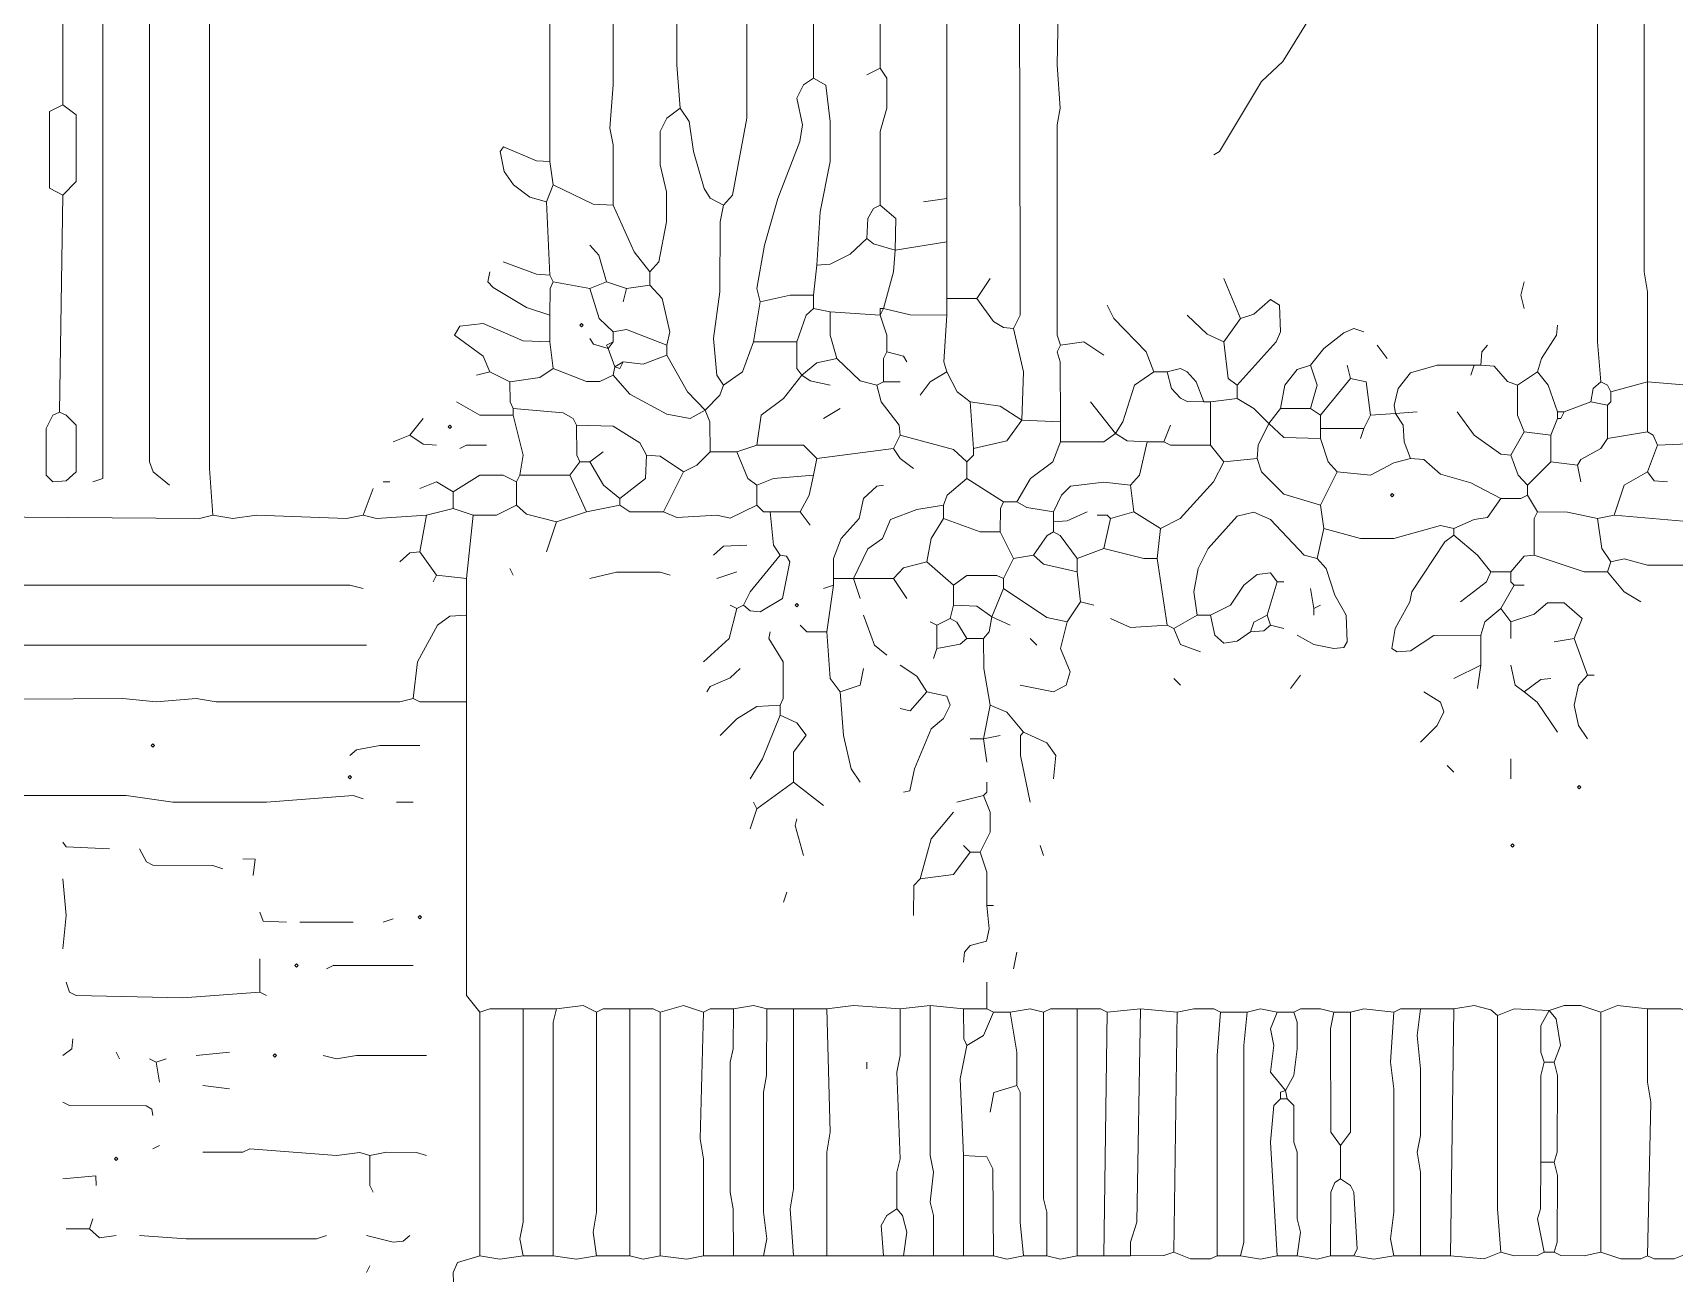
# Model space of a CAD drawing. Header units: millimetres. Extents: x 11 to 20000, y -4 to 8232.
# Drawn here: x 12745 to 14600, y 2940 to 4342 of the extents above; entities that cross this region are included whole.
import ezdxf

# ---------------------------------------------------------------- set-up
doc = ezdxf.new("R2010")
doc.units = ezdxf.units.MM
for name, color, linetype, lineweight, true_color in [('ARCHITECTURE', 7, 'Continuous', 13, 0x000000), ('MASONRY_AND_ARCH', 7, 'Continuous', 13, 0x000000), ('PLANTING', 7, 'Continuous', 13, 0x000000)]:
    doc.layers.add(name, color=color, linetype=linetype, lineweight=lineweight, true_color=true_color)

msp = doc.modelspace()

# ---------------------------------------------------------------- linework, layer by layer
at = {"layer": 'ARCHITECTURE', "color": 7, "lineweight": 13, "true_color": 0x000000}
for points in [[(12824.28314, 5705.12828), (12824.2836, 3849.925), (12824.2836, 3838.76674), (12812.97093, 3834.84163)], [(12948.71753, 3797.13382), (12944.95452, 3849.925), (12944.94072, 4430.61799), (12937.40577, 4449.47251), (12944.94072, 4498.49129), (12944.94072, 5690.04525), (12941.02183, 5701.3509), (12929.86425, 5708.74412), (12899.69876, 5707.84242), (12877.07432, 5693.81606)], [(12899.69876, 3831.07048), (12880.99887, 3846.15385), (12877.08122, 3857.46606), (12877.07432, 5693.81606)], [(13329.56301, 5531.67421), (13329.56301, 4196.83258)], [(13627.45057, 5531.67421), (13627.45057, 4291.10147)], [(13706.63609, 5531.67421), (13702.86618, 4302.41369)], [(13401.20622, 4147.81256), (13401.05837, 4215.68586), (13397.43631, 4234.54038), (13401.19932, 4283.55916), (13401.20622, 5527.90305)], [(13476.62183, 5527.90305), (13476.61493, 4570.13575), (13472.85068, 4547.51131), (13476.62183, 4483.40916), (13472.85758, 4453.24242), (13472.85758, 4306.1836), (13476.62183, 4257.16482)], [(13525.64061, 4147.81256), (13535.75554, 4159.12545), (13552.0293, 4245.8526), (13552.0362, 5527.90305)], [(13853.69491, 4008.29604), (13861.23676, 4023.37817), (13861.23676, 4068.62704), (13858.67025, 5007.53484), (13865.01403, 5013.87862), (14038.46154, 5078.13575), (14200.60373, 5120.51538), (14362.74468, 5146.91075), (14445.70136, 5154.45204), (14570.13575, 5158.37104)], [(14570.13575, 3947.9638), (14570.12885, 4049.77376), (14566.36459, 4072.39819), (14566.37149, 4981.14672), (14570.13575, 5003.77115), (14570.12885, 5113.12217), (14566.37149, 5135.74661), (14570.13575, 5158.37104)], [(13778.28054, 4155.35486), (13778.27364, 4400.45249), (13770.73903, 4419.30577), (13778.13281, 4438.16029), (13778.27364, 4517.34581), (13770.73903, 4539.97025), (13770.73903, 4766.21459), (13778.28054, 4788.83903), (13770.73903, 4996.22885), (13778.13281, 5011.31222), (13778.28054, 5064.10215)], [(13906.48609, 3989.44152), (13902.72183, 4000.75441), (13902.72183, 4238.31029), (13906.47919, 4257.16482), (13902.71493, 4306.1836), (13906.47919, 4479.63801), (13902.71493, 4517.34581), (13906.47919, 4539.97025), (13906.48609, 4898.19005), (13902.71493, 4943.43891)], [(12779.03428, 4260.93473), (12779.02738, 4468.32579), (12775.26437, 4490.95023), (12775.27127, 4607.84355), (12779.02183, 4626.69683), (12775.41222, 4641.7802), (12775.26437, 4683.25792)], [(12779.03428, 4260.93473), (12763.9517, 4253.38744), (12763.9517, 4234.54038), (12763.9517, 4174.20814), (12763.9517, 4166.6733), (12779.03428, 4159.12477)], [(12779.03428, 4260.93473), (12794.11765, 4249.62251), (12794.11765, 4174.20814), (12779.03428, 4159.12477)], [(12779.03428, 4159.12477), (12775.26437, 3914.02715)], [(12948.71753, 3797.13382), (12933.63541, 3793.36391), (12439.66776, 3797.13428), (12428.35554, 3797.13428)], [(12948.71753, 3797.13382), (12971.34197, 3793.36391), (12997.73756, 3797.13382), (13099.54751, 3793.37014), (13118.40079, 3797.13382)], [(12055.05238, 3721.71946), (12066.36459, 3717.9552), (13103.31867, 3717.94208), (13118.40079, 3714.17839)], [(13122.17195, 3650.075), (12081.44796, 3650.075)], [(13174.96188, 3589.74333), (13159.87975, 3585.97285), (12952.48869, 3585.97907), (12929.86425, 3589.74333), (12884.61538, 3585.97907), (12846.90758, 3589.74333), (12285.06787, 3585.97285), (12266.21459, 3585.97285), (12171.9457, 3585.97285), (12153.09242, 3585.97285), (12141.7802, 3585.97285), (12062.59468, 3585.82511), (12051.28247, 3582.20238)]]:
    msp.add_lwpolyline(points, dxfattribs=at)
msp.add_lwpolyline([(12775.26437, 3913.71753), (12767.87115, 3910.10204), (12760.32873, 3895.17387), (12760.33563, 3842.38959), (12767.72896, 3834.99627), (12782.79853, 3836.04615), (12794.11765, 3846.15385), (12794.11765, 3898.94378), (12782.79853, 3910.10204)], close=True, dxfattribs=at)
at = {"layer": 'MASONRY_AND_ARCH', "color": 7, "lineweight": 13, "true_color": 0x000000}
for points in [[(12878.95928, 3536.95328), (12880.84468, 3538.83857), (12882.72998, 3536.95328), (12880.84468, 3535.06787)], [(13041.10102, 3288.0845), (13042.98643, 3289.9698), (13044.87183, 3288.0845), (13042.98643, 3286.1991)], [(13016.59129, 3186.27455), (13018.47658, 3188.15984), (13020.36199, 3186.27455), (13018.47658, 3184.38914)], [(12837.48111, 3069.38156), (12839.36652, 3071.26697), (12841.25192, 3069.38156), (12839.36652, 3067.49627)]]:
    msp.add_lwpolyline(points, close=True, dxfattribs=at)
for points in [[(12104.0724, 3469.0802), (12122.92568, 3472.84446), (12190.79898, 3469.22794), (12202.1112, 3472.70294), (12326.54559, 3476.76889), (12341.62896, 3480.3862), (12375.56561, 3476.62115), (12450.97998, 3476.76889), (12466.06335, 3480.3862), (12518.85328, 3480.24468), (12537.70781, 3476.62115), (12609.35102, 3476.76889), (12624.43439, 3480.3862), (12688.53654, 3476.62805), (12711.16097, 3480.3862), (12850.67873, 3480.38552), (12903.46867, 3472.8569), (13009.04977, 3472.8569), (13107.08857, 3480.09615), (13118.40079, 3476.62115)], [(12779.03428, 3427.60181), (12782.96007, 3422.30747), (12831.82545, 3420.06007)], [(12960.02975, 3397.43563), (12948.71753, 3401.05916), (12880.84423, 3401.36154), (12873.45781, 3405.13201), (12865.7621, 3420.06007)], [(12982.65419, 3408.74785), (12996.53337, 3408.44548), (12993.9664, 3389.89468)], [(12779.03428, 3386.12342), (12782.80543, 3344.64581), (12779.03428, 3306.9379)], [(13031.67421, 3337.10407), (13005.43326, 3338.30826), (13001.50871, 3348.41629)], [(13001.50871, 3257.91855), (13001.50871, 3295.62568)], [(12782.80543, 3269.23077), (12786.73133, 3258.07319), (12794.11765, 3254.30271), (12914.78088, 3251.57477), (13001.50871, 3257.91855)], [(13001.50871, 3257.91855), (13009.04977, 3254.14808)], [(13250.37749, 2960.03043), (13250.37749, 3235.29412)], [(13299.39627, 3239.06459), (13299.38937, 2997.73756), (13295.63326, 2978.8836), (13299.39627, 2960.03043)], [(13337.10407, 3239.06459), (13333.33982, 3223.9819), (13333.33292, 2960.03043)], [(13382.35294, 3235.29412), (13382.34604, 3009.04977), (13378.58179, 2986.42534), (13382.35294, 2960.03043)], [(13420.06075, 3239.06459), (13420.06075, 2960.03043)], [(13453.9974, 3235.29412), (13453.9974, 2960.03043)], [(13503.01618, 2960.03043), (13503.00928, 3069.38133), (13499.24627, 3092.00577), (13503.01618, 3235.29412)], [(13536.95283, 2960.03043), (13536.80498, 3012.82025), (13533.18292, 3031.67421), (13533.18982, 3178.73303), (13536.80498, 3193.81572), (13536.95283, 3239.06459)], [(13574.66063, 3239.06459), (13574.5129, 3163.65034), (13570.88948, 3144.79638), (13570.89638, 3009.04977), (13574.65373, 2978.8836), (13570.88948, 2960.03043)], [(13604.82613, 3239.06459), (13604.81923, 3035.44468), (13601.05622, 3012.82025), (13604.82613, 2960.03043)], [(13642.53394, 2960.03043), (13642.54084, 3076.92308), (13646.30509, 3099.54751), (13642.53394, 3239.06459)], [(13725.49061, 3239.06459), (13725.34287, 3186.27477), (13721.71946, 3167.42081), (13725.48371, 3069.38133), (13721.86719, 3054.29864), (13721.71946, 3012.82025)], [(13759.42726, 3242.83586), (13759.43416, 3073.1526), (13763.18473, 3054.29864), (13759.43416, 3020.36199), (13763.04932, 3005.2793), (13763.19717, 2960.03043)], [(13857.46606, 3152.33812), (13857.31833, 3190.04525), (13849.925, 3235.29412)], [(13887.63156, 3235.29412), (13887.63846, 3024.13247), (13891.25498, 3009.04977), (13891.40271, 2960.03043)], [(13925.33937, 3239.06459), (13925.33937, 2960.03043)], [(13955.50486, 2960.03043), (13959.27602, 3235.29412)], [(13985.67161, 2960.03043), (13985.81946, 2975.11312), (13993.06493, 2997.73756), (13996.98382, 3239.06459)], [(14038.46154, 3235.29412), (14034.69038, 2963.8009)], [(14087.48156, 3235.29412), (14083.71731, 3186.27477), (14083.71041, 2960.03043)], [(14117.64706, 3235.29412), (14113.88281, 3197.58699), (14113.869, 2975.11312), (14110.106, 2960.03043)], [(14161.01097, 3146.68201), (14144.1974, 3167.42081), (14147.80011, 3197.58699), (14144.1974, 3216.44016), (14151.58371, 3235.29412)], [(14161.01097, 3146.68201), (14170.28224, 3163.65034), (14174.06041, 3193.81572), (14174.06041, 3223.9819), (14170.43699, 3235.29412)], [(14223.22817, 3084.46482), (14212.0707, 3099.54751), (14211.92285, 3216.44016), (14215.68586, 3235.29412)], [(14223.22817, 3084.46482), (14234.38575, 3099.54751), (14234.54038, 3235.29412)], [(14283.55916, 2960.03043), (14279.78925, 2978.8836), (14283.55226, 3009.04977), (14283.55226, 3148.56686), (14279.78925, 3178.73303), (14283.55916, 3235.29412)], [(14313.7259, 3239.06459), (14309.95475, 3208.89921), (14313.719, 3171.19129), (14313.57817, 3095.77704), (14309.95475, 3076.92308), (14313.719, 3054.29864), (14313.7259, 2960.03043)], [(14347.66256, 2960.03043), (14351.43247, 3239.06459)], [(14400.45249, 3231.52364), (14400.45939, 3012.82025), (14404.22364, 2963.8009)], [(14517.34581, 2963.8009), (14517.34581, 3235.29412)], [(14570.13575, 3239.06459), (14570.14265, 3156.1086), (14573.9069, 3133.48416), (14570.13575, 2960.03043)], [(12779.03428, 3186.27477), (12789.14231, 3193.96425), (12790.34649, 3205.12794)], [(13800.90498, 3197.58699), (13793.37081, 3159.87907), (13797.13382, 3073.1526)], [(12839.36652, 3190.04525), (12843.13767, 3182.50351)], [(12884.61538, 3178.73303), (12877.07432, 3182.50351)], [(12884.61538, 3178.73303), (12895.9276, 3182.50351)], [(12884.61538, 3178.73303), (12888.38654, 3156.1086)], [(12929.86425, 3186.27477), (12967.57206, 3190.04525)], [(13190.04525, 3186.27477), (13110.85973, 3186.26855), (13088.23529, 3182.50351), (13073.15192, 3186.27477)], [(13687.78281, 3171.19129), (13687.78281, 3178.73303)], [(14449.47251, 3065.61086), (14449.47941, 3163.65034), (14453.24242, 3178.73303)], [(14464.55464, 3178.73303), (14453.24242, 3178.73303)], [(14464.55464, 3178.73303), (14468.32579, 3163.65034), (14468.17805, 3076.92308), (14464.55464, 3065.61086)], [(12967.57206, 3148.56686), (12937.40532, 3152.33812)], [(13857.46606, 3152.33812), (13831.22511, 3144.64174), (13827.30057, 3122.17195)], [(13857.46606, 3152.33812), (13861.08948, 3144.78948), (13861.24966, 2997.73756), (13865.00713, 2960.03043)], [(14155.35486, 3137.25464), (14147.96719, 3129.70679), (14144.04955, 3088.23529), (14151.58371, 2960.03043)], [(14161.01097, 3146.68201), (14155.35486, 3144.79638), (14155.35486, 3137.25464)], [(14155.35486, 3137.25464), (14162.89593, 3137.25464)], [(14161.01097, 3146.68201), (14162.89593, 3137.25464)], [(14174.20814, 2960.03043), (14177.9724, 2986.42534), (14174.35588, 3001.50803), (14174.06041, 3076.92308), (14170.58473, 3088.23529), (14170.28224, 3129.70679), (14162.89593, 3137.25464)], [(12880.84423, 3118.40147), (12879.64005, 3125.79468), (12873.29627, 3129.55905), (12786.58348, 3129.86143), (12779.03428, 3133.48416)], [(12888.38654, 3084.46482), (12880.84423, 3080.69355)], [(13125.9431, 3073.1526), (13114.63088, 3076.62692), (13088.23529, 3073.15882), (12990.19649, 3080.69355), (12982.65419, 3076.92308), (12937.40532, 3076.92308)], [(14223.22817, 3084.46482), (14223.22817, 3046.7569)], [(13125.9431, 3073.1526), (13144.79638, 3076.92308), (13178.73303, 3076.77534), (13190.04525, 3073.1526)], [(13129.71301, 3031.67421), (13126.09095, 3039.22217), (13125.9431, 3073.1526)], [(13831.07048, 2960.03043), (13830.02093, 3058.06912), (13823.37477, 3071.94842), (13797.13382, 3073.1526)], [(13797.13382, 2960.03043), (13797.13382, 3073.1526)], [(14449.47251, 3065.61086), (14449.32477, 3012.82025), (14445.99683, 3001.50803), (14453.24242, 2963.8009)], [(14464.55464, 3065.61086), (14449.47251, 3065.61086)], [(14464.55464, 3065.61086), (14468.32579, 3050.52817), (14468.17805, 2975.11312), (14464.55464, 2963.8009)], [(12816.74208, 3039.21595), (12816.37342, 3050.15939), (12779.03428, 3046.7569)], [(14211.91595, 2960.03043), (14212.0638, 3031.67421), (14216.73529, 3042.83179), (14223.22817, 3046.7569)], [(14223.22817, 3046.7569), (14234.38575, 3039.20905), (14238.15554, 3031.67421), (14241.93371, 2967.57828), (14238.31029, 2960.03043)], [(13721.71946, 3012.82025), (13710.55498, 3005.2724), (13703.92262, 2993.96708), (13706.63609, 2960.03043)], [(13721.71946, 3012.82025), (13728.06324, 3005.2724), (13732.88394, 2986.42534), (13729.26052, 2960.03043)], [(12809.20102, 2990.19581), (12782.80543, 2990.19581)], [(12812.97093, 3001.50803), (12809.20102, 2990.19581)], [(12839.36652, 2982.65486), (12820.51324, 2980.09468), (12809.20102, 2990.19581)], [(12865.7621, 2982.65486), (12918.55204, 2978.8836), (13065.61086, 2978.88982), (13076.92308, 2982.65486)], [(13122.17195, 2982.65486), (13152.33744, 2975.11312), (13163.64276, 2976.31109), (13171.19197, 2982.65486)], [(13250.37749, 2960.03043), (13225.03824, 2952.33405), (13220.35848, 2941.17647), (13221.26018, 2907.23982)], [(13250.37749, 2960.03043), (13273.00192, 2956.25916), (13299.39627, 2960.03043)], [(13299.39627, 2960.03043), (13333.33292, 2960.03043)], [(13382.35294, 2960.03043), (13359.72851, 2956.25916), (13333.33292, 2960.03043)], [(13382.35294, 2960.03043), (13420.06075, 2960.03043)], [(13420.06075, 2960.03043), (13435.14287, 2956.25916), (13453.9974, 2960.03043)], [(13503.01618, 2960.03043), (13484.1629, 2956.25916), (13453.9974, 2960.03043)], [(13503.01618, 2960.03043), (13536.95283, 2960.03043)], [(13536.95283, 2960.03043), (13570.88948, 2960.03043)], [(13570.88948, 2960.03043), (13604.82613, 2960.03043)], [(13642.53394, 2960.03043), (13604.82613, 2960.03043)], [(13642.53394, 2960.03043), (13706.63609, 2960.03043)], [(13706.63609, 2960.03043), (13729.26052, 2960.03043)], [(13729.26052, 2960.03043), (13763.19717, 2960.03043)], [(13797.13382, 2960.03043), (13763.19717, 2960.03043)], [(13797.13382, 2960.03043), (13831.07048, 2960.03043)], [(13831.07048, 2960.03043), (13846.15385, 2956.25916), (13865.00713, 2960.03043)], [(13891.40271, 2960.03043), (13865.00713, 2960.03043)], [(13891.40271, 2960.03043), (13906.48609, 2956.25916), (13925.33937, 2960.03043)], [(13925.33937, 2960.03043), (13955.50486, 2960.03043)], [(13985.67161, 2960.03043), (13955.50486, 2960.03043)], [(13985.67161, 2960.03043), (14023.37817, 2960.17817), (14034.69038, 2963.8009)], [(14034.69038, 2963.8009), (14053.54491, 2956.4069), (14076.16244, 2956.4069), (14083.71041, 2960.03043)], [(14110.106, 2960.03043), (14083.71041, 2960.03043)], [(14151.58371, 2960.03043), (14132.73043, 2956.25916), (14110.106, 2960.03043)], [(14151.58371, 2960.03043), (14174.20814, 2960.03043)], [(14211.91595, 2960.03043), (14196.83258, 2956.25916), (14174.20814, 2960.03043)], [(14211.91595, 2960.03043), (14238.31029, 2960.03043)], [(14283.55916, 2960.03043), (14260.93473, 2956.25916), (14238.31029, 2960.03043)], [(14283.55916, 2960.03043), (14313.7259, 2960.03043)], [(14347.66256, 2960.03043), (14313.7259, 2960.03043)], [(14347.66256, 2960.03043), (14385.36912, 2956.40769), (14404.22364, 2963.8009)], [(14404.22364, 2963.8009), (14419.30577, 2960.03043), (14445.69446, 2960.17817), (14453.24242, 2963.8009)], [(14464.55464, 2963.8009), (14453.24242, 2963.8009)], [(14517.34581, 2963.8009), (14498.49129, 2960.03043), (14472.10385, 2960.17817), (14464.55464, 2963.8009)], [(14517.34581, 2963.8009), (14539.97025, 2956.4069), (14562.58778, 2956.4069), (14570.13575, 2960.03043)], [(14570.13575, 2960.03043), (14577.68371, 2956.4069), (14600.30124, 2956.40769), (14619.15577, 2963.8009)], [(13122.17195, 2941.17647), (13125.9431, 2948.71821)]]:
    msp.add_lwpolyline(points, dxfattribs=at)
at = {"layer": 'PLANTING', "color": 7, "lineweight": 13, "true_color": 0x000000}
for points in [[(14513.57466, 5064.10215), (14513.58156, 3993.21267), (14517.34581, 3947.9638)], [(14079.93925, 4204.37364), (14086.28993, 4208.29943), (14133.78688, 4287.33032), (14158.07523, 4310.10283), (14220.51335, 4411.61663), (14229.7129, 4419.45419), (14283.55916, 4498.49129)], [(13627.45057, 4291.10147), (13616.28744, 4283.55294), (13608.75192, 4268.47704), (13614.94106, 4238.31029), (13612.2207, 4219.45701), (13587.02919, 4155.35486), (13571.93891, 4102.56369), (13563.50305, 4053.54491), (13567.11957, 4038.46154)], [(13631.22172, 4079.93925), (13635.14072, 4140.27149), (13646.15735, 4196.83258), (13646.29819, 4242.08145), (13641.32975, 4283.41131), (13627.45057, 4291.10147)], [(13687.78281, 4294.87138), (13702.86618, 4302.41369)], [(13702.86618, 4147.81256), (13703.01403, 4230.76923), (13710.40724, 4257.16482), (13710.2526, 4291.10079), (13702.86618, 4302.41369)], [(13476.62183, 4257.16482), (13461.6862, 4245.85192), (13454.14525, 4230.76923), (13454.14525, 4193.06143), (13461.39072, 4162.89593), (13461.39072, 4128.95928), (13452.79333, 4083.71041), (13442.68518, 4072.39819)], [(13525.64061, 4147.81256), (13510.70633, 4155.50271), (13504.06561, 4166.66708), (13491.8517, 4208.1448), (13486.87771, 4242.08145), (13476.62183, 4257.16482)], [(13325.79186, 4151.58371), (13306.93857, 4156.54559), (13288.23314, 4170.44389), (13277.96346, 4185.52036), (13273.15667, 4208.13167), (13276.92647, 4213.42568), (13314.47964, 4197.88925), (13329.56301, 4196.83258)], [(13333.33292, 4170.43699), (13329.56301, 4196.83258)], [(13325.79186, 4151.58371), (13333.33292, 4170.43699)], [(13401.20622, 4147.81256), (13378.58179, 4148.86301), (13333.33292, 4170.43699)], [(13325.79186, 4151.58371), (13329.56301, 4068.62704)], [(13401.20622, 4147.81256), (13424.88009, 4095.02262), (13442.68518, 4072.39819)], [(13525.64061, 3944.19265), (13518.25419, 3955.50554), (13514.48303, 3996.98382), (13521.72296, 4049.77376), (13522.01855, 4128.95928), (13525.64061, 4147.81256)], [(13687.78281, 4110.106), (13688.83914, 4132.73043), (13695.46606, 4143.88767), (13702.86618, 4147.81256)], [(13719.8345, 4096.90758), (13720.51527, 4132.72353), (13702.86618, 4147.81256)], [(13778.28054, 4155.35486), (13751.88495, 4151.58371)], [(13778.28054, 4106.33484), (13778.28054, 4155.35486)], [(13393.66516, 4061.08597), (13384.92692, 4091.25147), (13374.81188, 4102.56369)], [(13687.78281, 4110.106), (13668.92262, 4092.30814), (13646.30509, 4080.99593), (13631.22172, 4079.93925)], [(13719.8345, 4096.90758), (13695.33077, 4103.76154), (13687.78281, 4110.106)], [(13719.8345, 4096.90758), (13778.28054, 4106.33484)], [(13778.28054, 4042.23269), (13778.28054, 4106.33484)], [(13276.77183, 4083.71041), (13314.47964, 4069.67749), (13329.56301, 4068.62704)], [(13706.63609, 4030.92048), (13717.80045, 4072.39819), (13719.8345, 4096.90758)], [(13329.56301, 4023.37817), (13303.16742, 4032.1112), (13265.46652, 4054.60034), (13259.27048, 4061.09219), (13261.68971, 4072.39819)], [(13333.33292, 4061.08597), (13329.56301, 4068.62704)], [(13442.68518, 4057.31482), (13442.68518, 4072.39819)], [(13627.45057, 4046.0026), (13631.22172, 4079.93925)], [(13812.21719, 4042.23269), (13827.30057, 4064.85713)], [(14110.106, 4019.60826), (14091.25147, 4064.85713)], [(13329.56301, 4023.37817), (13329.71086, 4053.53801), (13333.33292, 4061.08597)], [(13333.33292, 4061.08597), (13374.81188, 4053.54491)], [(13393.66516, 4061.08597), (13374.81188, 4053.54491)], [(13401.20622, 4004.52489), (13385.2224, 4019.61448), (13374.81188, 4053.54491)], [(13393.66516, 4061.08597), (13416.28959, 4053.54491)], [(13416.28959, 4053.54491), (13412.51844, 4038.46154)], [(13416.28959, 4053.54491), (13442.68518, 4057.31482)], [(13461.53846, 3989.44152), (13465.15498, 4004.52489), (13456.57002, 4042.23269), (13442.68518, 4057.31482)], [(13627.45057, 4046.0026), (13601.05622, 4045.85475), (13567.11957, 4038.46154)], [(13627.45057, 4046.0026), (13627.45057, 4030.92048)], [(14430.61799, 4061.08597), (14426.85498, 4046.0026), (14430.61799, 4030.92048)], [(13567.11957, 4038.46154), (13559.57726, 3993.21267)], [(13608.59729, 3993.21267), (13619.01471, 4023.37195), (13627.45057, 4030.92048)], [(13646.30509, 4027.14932), (13627.45057, 4030.92048)], [(13702.86618, 4023.37817), (13646.30509, 4027.14932)], [(13653.84615, 3974.35939), (13646.45294, 4000.75373), (13646.30509, 4027.14932)], [(13706.63609, 4030.92048), (13702.86618, 4030.92048), (13702.86618, 4023.37817)], [(13706.63609, 4030.92048), (13702.86618, 4023.37817)], [(13706.63609, 4030.92048), (13736.80283, 4023.52658), (13778.28054, 4023.37817)], [(13778.28054, 4042.23269), (13812.21719, 4042.23269)], [(13778.28054, 4042.23269), (13778.28054, 4023.37817)], [(13812.21719, 4042.23269), (13831.07048, 4015.98518), (13842.38269, 4009.35215), (13853.69491, 4008.29604)], [(13959.27602, 4034.69038), (13966.96618, 4019.60826), (14003.46855, 3981.90045), (14012.06595, 3959.27602)], [(14110.106, 4019.60826), (14125.18258, 4024.43484), (14144.04265, 4041.02138), (14154.15079, 4034.68416), (14155.20713, 4004.52489), (14150.52738, 3993.21267), (14106.33484, 3944.19265)], [(13261.68971, 3959.27602), (13253.99265, 3977.07975), (13221.56946, 4000.75373), (13227.75995, 4010.8621), (13254.1474, 4013.73812), (13299.39627, 3994.26934), (13329.56301, 3993.21267)], [(13329.56301, 4023.37817), (13329.56301, 3993.21267)], [(13710.40724, 3981.90045), (13710.2595, 4000.75373), (13702.86618, 4023.37817)], [(13778.28054, 3959.27602), (13774.80486, 3970.58824), (13778.28054, 4023.37817)], [(13863.12217, 3904.59989), (13864.85928, 3959.27602), (13853.69491, 4008.29604)], [(14091.25147, 3993.21267), (14072.40509, 4001.80419), (14049.77376, 4023.37817)], [(14091.25147, 3993.21267), (14110.106, 4019.60826)], [(14249.62251, 4004.52489), (14238.31029, 4008.14106), (14226.99808, 4003.46821), (14204.37364, 3985.66471), (14189.29152, 3966.81708)], [(14468.32579, 4012.06595), (14467.26946, 4000.75373), (14450.52896, 3974.35939), (14445.70136, 3959.27602)], [(13333.33292, 3963.04717), (13329.56301, 3993.21267)], [(13374.81188, 3996.98382), (13378.73643, 3990.63314), (13395.55011, 3985.67161)], [(13401.20622, 3993.21267), (13393.66516, 3989.44152), (13395.55011, 3985.67161)], [(13401.20622, 3993.21267), (13395.55011, 3985.67161)], [(13401.20622, 4004.52489), (13416.28959, 4007.23937), (13461.53846, 3989.44152)], [(13401.20622, 4004.52489), (13401.20622, 3993.21267)], [(13461.53846, 3978.1293), (13461.53846, 3989.44152)], [(13525.64061, 3944.19265), (13547.06776, 3959.28224), (13559.57726, 3993.21267)], [(13608.59729, 3993.21267), (13559.57726, 3993.21267)], [(13614.25339, 3955.50486), (13608.81957, 3963.05339), (13608.59729, 3993.21267)], [(13906.48609, 3902.71493), (13906.33835, 3970.58824), (13903.01041, 3981.89423), (13906.48609, 3989.44152)], [(13906.48609, 3989.44152), (13932.88043, 3993.05803), (13955.50486, 3978.1293)], [(14091.25147, 3993.21267), (14096.22681, 3951.74118), (14106.33484, 3944.19265)], [(14264.70588, 3989.44152), (14276.0181, 3974.35939)], [(14381.59921, 3966.81708), (14382.79649, 3981.89423), (14389.14027, 3989.44152)], [(13403.09242, 3964.93213), (13395.55011, 3985.67161)], [(13403.09242, 3964.93213), (13408.74853, 3963.04717), (13412.51844, 3970.58824)], [(13403.09242, 3964.93213), (13412.51844, 3970.58824)], [(13461.53846, 3978.1293), (13435.14287, 3968.01493), (13412.51844, 3970.58824)], [(13504.90238, 3915.9121), (13485.21923, 3936.65158), (13461.53846, 3978.1293)], [(13614.25339, 3955.50486), (13631.22172, 3969.38371), (13653.84615, 3974.35939)], [(13653.84615, 3974.35939), (13680.24174, 3949.02048), (13699.09502, 3944.19265)], [(13710.40724, 3981.90045), (13706.78382, 3974.35249), (13706.63609, 3947.9638)], [(13710.40724, 3981.90045), (13729.10577, 3976.93857), (13733.03167, 3970.58824)], [(13246.60633, 3955.50486), (13261.68971, 3959.27602)], [(13284.31414, 3947.9638), (13261.68971, 3959.27602)], [(13333.33292, 3963.04717), (13318.25079, 3952.9388), (13284.31414, 3947.9638)], [(13333.33292, 3963.04717), (13371.04072, 3948.11188), (13386.1241, 3948.11844), (13401.20622, 3955.50486)], [(13401.20622, 3955.50486), (13403.09242, 3964.93213)], [(13504.90238, 3915.9121), (13487.93405, 3906.64005), (13461.53846, 3911.44762), (13420.06629, 3934.07828), (13401.20622, 3955.50486)], [(13614.25339, 3955.50486), (13593.51391, 3929.11674), (13568.32376, 3910.256), (13563.34842, 3876.31934)], [(13614.25339, 3955.50486), (13623.61301, 3949.16143), (13646.30509, 3944.19265)], [(13778.28054, 3959.27602), (13759.42726, 3947.81572), (13748.11505, 3932.88043)], [(13778.28054, 3959.27602), (13789.7474, 3936.65781), (13804.67613, 3925.33937)], [(13968.70328, 3889.51776), (13977.07014, 3902.71188), (13990.49785, 3944.18643), (14012.06595, 3959.27602)], [(14012.06595, 3959.27602), (14027.14932, 3959.27602)], [(14027.14932, 3959.27602), (14042.23269, 3962.88563), (14049.77376, 3959.12138), (14059.8888, 3947.9638), (14068.62704, 3925.33937)], [(14027.14932, 3959.27602), (14032.11776, 3940.42274), (14042.23269, 3929.26448), (14049.77376, 3925.494), (14068.62704, 3925.33937)], [(14155.35486, 3917.7983), (14160.3233, 3944.19265), (14174.21505, 3961.84898), (14189.29152, 3966.81708)], [(14189.29152, 3917.7983), (14196.67794, 3944.19265), (14189.29152, 3966.81708)], [(14234.54038, 3951.73495), (14200.60373, 3910.256)], [(14230.76923, 3966.81708), (14234.54038, 3951.73495)], [(14257.16482, 3910.256), (14252.18948, 3947.80916), (14234.54038, 3951.73495)], [(14374.0569, 3966.81708), (14332.57919, 3966.66923), (14302.41369, 3958.07839), (14288.38665, 3940.42274), (14283.78145, 3921.50124), (14285.44536, 3912.14219)], [(14374.0569, 3966.81708), (14370.28699, 3955.50486)], [(14374.0569, 3966.81708), (14381.59921, 3966.81708)], [(14381.59921, 3966.81708), (14396.67579, 3965.61324), (14411.77161, 3948.11844), (14423.07692, 3944.19265)], [(14423.07692, 3944.19265), (14445.70136, 3959.27602)], [(14468.32579, 3914.02715), (14457.90837, 3944.19265), (14445.70136, 3959.27602)], [(13284.31414, 3947.9638), (13284.46199, 3925.34559), (13288.08405, 3917.7983)], [(13504.90238, 3915.9121), (13521.71606, 3932.88043), (13525.64061, 3944.19265)], [(13699.09502, 3944.19265), (13706.63609, 3947.9638)], [(13725.49061, 3887.63156), (13724.43428, 3898.94446), (13704.06346, 3925.33937), (13699.09502, 3944.19265)], [(13725.49061, 3947.9638), (13706.63609, 3947.9638)], [(14106.33484, 3929.11052), (14106.33484, 3944.19265)], [(14430.61799, 3891.40271), (14423.22466, 3910.256), (14423.07692, 3944.19265)], [(14506.0336, 3925.33937), (14508.9086, 3940.41584), (14517.34581, 3947.9638)], [(14528.65803, 3936.65158), (14524.88688, 3944.19265), (14517.34581, 3947.9638)], [(14528.65803, 3936.65158), (14528.65803, 3925.33937), (14524.88688, 3921.56821)], [(14570.13575, 3947.9638), (14528.65803, 3936.65158)], [(14570.13575, 3947.9638), (14615.38462, 3944.19265)], [(14570.13575, 3947.9638), (14570.13575, 3891.40271)], [(13288.08405, 3910.256), (13250.37749, 3910.41097), (13223.9819, 3925.33937)], [(13288.08405, 3917.7983), (13344.64514, 3912.97048), (13355.8026, 3906.34423), (13359.72851, 3898.94378)], [(13288.08405, 3910.256), (13288.08405, 3917.7983)], [(13504.90238, 3915.9121), (13510.40667, 3902.71799), (13510.55848, 3868.77828)], [(13638.76278, 3906.48609), (13657.61731, 3917.7983)], [(13863.12217, 3904.59989), (13838.61278, 3920.519), (13804.67613, 3925.33937)], [(13808.44604, 3872.54943), (13804.67613, 3925.33937)], [(13968.70328, 3889.51776), (13940.42274, 3925.33937)], [(14076.16934, 3925.33937), (14068.62704, 3925.33937)], [(14106.33484, 3929.11052), (14076.16934, 3925.33937)], [(14076.16934, 3925.33937), (14076.16934, 3876.31934)], [(14106.33484, 3929.11052), (14125.18812, 3917.64989), (14142.15645, 3900.82998)], [(14155.35486, 3917.7983), (14142.15645, 3900.82998)], [(14155.35486, 3917.7983), (14189.29152, 3917.7983)], [(14189.29152, 3917.7983), (14200.60373, 3910.256)], [(14506.0336, 3925.33937), (14475.86686, 3914.02715)], [(14524.88688, 3921.56821), (14506.0336, 3925.33937)], [(14524.88688, 3883.86165), (14524.88688, 3921.56821)], [(13171.19197, 3887.63156), (13186.2741, 3906.48609)], [(13288.08405, 3910.256), (13299.24842, 3865.00713), (13295.62636, 3842.38269)], [(13438.91403, 3865.00713), (13431.22387, 3879.04072), (13401.20622, 3897.74649), (13359.72851, 3898.94378)], [(13363.49966, 3857.46606), (13359.87624, 3865.01403), (13359.72851, 3898.94378)], [(13863.12217, 3904.59989), (13846.14695, 3881.28812), (13808.44604, 3872.54943)], [(13863.12217, 3904.59989), (13906.48609, 3902.71493)], [(13906.48609, 3902.71493), (13906.48609, 3880.0905)], [(14023.37817, 3880.0905), (14030.92048, 3898.94378)], [(14142.15645, 3900.82998), (14130.00871, 3876.31934), (14128.95928, 3861.23722)], [(14142.15645, 3900.82998), (14159.12477, 3885.0655), (14200.60373, 3883.86165)], [(14200.60373, 3895.17387), (14200.60373, 3910.256)], [(14249.62251, 3895.17387), (14257.16482, 3910.256)], [(14285.44536, 3912.14219), (14257.16482, 3910.256)], [(14285.44536, 3912.14219), (14309.95475, 3914.02715)], [(14302.41369, 3861.23722), (14295.01912, 3880.0905), (14293.81222, 3898.94751), (14285.44536, 3912.14219)], [(14415.53586, 3865.00713), (14404.22364, 3866.20532), (14374.0569, 3887.77998), (14355.20362, 3914.02715)], [(14468.32579, 3906.48609), (14460.78473, 3887.63156)], [(14468.32579, 3914.02715), (14475.86686, 3914.02715)], [(14468.32579, 3914.02715), (14468.32579, 3906.48609)], [(14468.32579, 3906.48609), (14472.09695, 3906.48609), (14475.86686, 3914.02715)], [(13171.19197, 3887.63156), (13152.33744, 3880.0905)], [(13171.19197, 3887.63156), (13186.2741, 3877.37602), (13201.35747, 3876.31934)], [(13717.9483, 3872.54943), (13725.49061, 3887.63156)], [(13800.90498, 3857.46606), (13785.82161, 3871.34468), (13725.49061, 3887.63156)], [(13857.46606, 3812.21719), (13872.69729, 3838.60588), (13897.88733, 3857.61414), (13906.48609, 3880.0905)], [(13968.70328, 3889.51776), (13955.50894, 3880.2483), (13906.48609, 3880.0905)], [(13968.70328, 3889.51776), (13981.89774, 3881.14966), (14004.52489, 3880.0905)], [(13985.67161, 3831.07048), (13995.78665, 3842.38337), (14004.52489, 3880.0905)], [(14004.52489, 3880.0905), (14023.37817, 3880.0905)], [(14023.37817, 3880.0905), (14030.92738, 3876.46776), (14076.16934, 3876.31934)], [(14200.60373, 3895.17387), (14249.62251, 3895.17387)], [(14200.60373, 3895.17387), (14200.60373, 3883.86165)], [(14219.45701, 3846.15385), (14209.34197, 3857.46606), (14200.60373, 3883.86165)], [(14249.62251, 3895.17387), (14245.8526, 3883.86165)], [(14430.61799, 3891.40271), (14415.53586, 3865.00713)], [(14430.61799, 3891.40271), (14460.78473, 3887.63156)], [(14460.78473, 3887.63156), (14460.78473, 3857.46606)], [(14490.95023, 3853.69491), (14494.87613, 3860.18744), (14517.33891, 3872.69729), (14524.88688, 3883.86165)], [(14524.88688, 3883.86165), (14570.13575, 3891.40271)], [(14570.13575, 3891.40271), (14576.62726, 3887.4776), (14581.44796, 3876.31934)], [(14624.81188, 3878.20554), (14581.44796, 3876.31934)], [(13257.91855, 3876.31934), (13235.30102, 3876.17149), (13227.75305, 3872.54943)], [(13374.81188, 3857.46606), (13389.894, 3868.77828)], [(13438.91403, 3865.00713), (13437.70984, 3838.619), (13408.74853, 3815.98835)], [(13438.91403, 3865.00713), (13453.9974, 3863.95102), (13480.39174, 3846.15385)], [(13510.55848, 3868.77828), (13495.47511, 3853.84989), (13480.39174, 3846.15385)], [(13540.72398, 3868.77828), (13510.55848, 3868.77828)], [(13563.34842, 3876.31934), (13540.72398, 3868.77828)], [(13540.72398, 3868.77828), (13553.09253, 3838.619), (13563.34842, 3831.07048)], [(13563.34842, 3876.31934), (13616.13835, 3876.16538), (13631.22172, 3861.23722)], [(13627.45057, 3842.38269), (13631.22172, 3861.23722)], [(13717.9483, 3872.54943), (13631.22172, 3861.23722)], [(13717.9483, 3872.54943), (13725.49751, 3861.2431), (13740.57274, 3849.925)], [(13800.90498, 3857.46606), (13808.44604, 3865.00713), (13808.44604, 3872.54943)], [(14076.16934, 3876.31934), (14091.25147, 3857.46606)], [(14128.95928, 3861.23722), (14091.25147, 3857.46606)], [(14200.60373, 3808.44604), (14159.12477, 3820.81493), (14133.78688, 3846.15385), (14128.95928, 3861.23722)], [(14219.45701, 3846.15385), (14257.16482, 3842.53111), (14283.55916, 3856.41629), (14302.41369, 3861.23722)], [(14302.41369, 3861.23722), (14317.49581, 3860.03247), (14336.35034, 3843.58744), (14370.28699, 3833.78563), (14404.22364, 3815.98835)], [(14434.38914, 3831.07048), (14424.13326, 3842.38337), (14415.53586, 3865.00713)], [(14581.44796, 3876.31934), (14570.13575, 3846.15385)], [(13291.8552, 3834.84163), (13276.77183, 3842.22873), (13250.37749, 3842.22873), (13220.21075, 3823.52941)], [(13291.8552, 3834.84163), (13295.62636, 3842.38269)], [(13352.18744, 3842.38269), (13295.62636, 3842.38269)], [(13352.18744, 3842.38269), (13363.49966, 3857.46606)], [(13352.18744, 3842.38269), (13371.04072, 3800.90498)], [(13374.81188, 3857.46606), (13363.49966, 3857.46606)], [(13374.81188, 3857.46606), (13390.0431, 3831.07048), (13408.74853, 3815.98835)], [(13457.76731, 3800.90498), (13480.39174, 3846.15385)], [(13627.45057, 3842.38269), (13582.2017, 3838.46437), (13563.34842, 3831.07048)], [(13627.45057, 3842.38269), (13622.62432, 3819.75826), (13612.36844, 3800.90498)], [(13800.90498, 3857.46606), (13800.90498, 3838.61278)], [(14019.60826, 3782.0517), (14042.0836, 3793.51176), (14079.7914, 3834.84163), (14091.25147, 3857.46606)], [(14219.45701, 3846.15385), (14200.60373, 3808.44604)], [(14434.38914, 3831.07048), (14460.78473, 3857.46606)], [(14490.95023, 3853.69491), (14460.78473, 3857.46606)], [(14490.95023, 3853.69491), (14494.72138, 3834.84163)], [(14532.42794, 3797.13382), (14543.8948, 3831.06425), (14570.13575, 3846.15385)], [(14592.76018, 3834.84163), (14577.68371, 3836.04581), (14570.13575, 3846.15385)], [(13118.40079, 3797.13382), (13129.71301, 3827.30057)], [(13141.02523, 3834.84163), (13148.56753, 3834.84163)], [(13182.50419, 3827.30057), (13201.35747, 3834.68699), (13220.21075, 3823.52941)], [(13220.21075, 3804.67613), (13220.21075, 3823.52941)], [(13291.8552, 3834.84163), (13291.8552, 3808.44604)], [(13563.34842, 3808.44604), (13563.34842, 3831.07048)], [(13650.075, 3725.49061), (13650.22274, 3748.11505), (13658.67376, 3770.73948), (13679.03767, 3793.36391), (13684.16629, 3815.98835), (13699.08812, 3829.86663), (13706.63609, 3831.07048)], [(13800.90498, 3838.61278), (13778.43518, 3819.75894), (13774.50939, 3808.44604)], [(13842.38269, 3812.21719), (13800.90498, 3838.61278)], [(13985.67161, 3831.07048), (13955.50486, 3834.54514), (13917.7983, 3829.86663), (13907.68337, 3819.75826), (13898.94378, 3800.90498)], [(13985.67161, 3831.07048), (13989.44152, 3800.90498)], [(14434.38914, 3819.75826), (14434.38914, 3831.07048)], [(13220.21075, 3804.67613), (13190.04525, 3797.13382)], [(13220.21075, 3804.67613), (13242.83518, 3797.13382)], [(13291.8552, 3808.44604), (13269.23077, 3797.28224), (13242.83518, 3797.13382)], [(13291.8552, 3808.44604), (13303.16742, 3798.33857), (13337.10407, 3789.59276)], [(13371.04072, 3800.90498), (13408.74853, 3808.44604)], [(13408.74853, 3815.98835), (13408.74853, 3808.44604)], [(13457.76731, 3800.90498), (13420.06075, 3801.05962), (13408.74853, 3808.44604)], [(13563.34842, 3808.44604), (13533.18292, 3793.65984), (13518.09955, 3797.1276), (13472.85068, 3794.5612), (13457.76731, 3800.90498)], [(13563.34842, 3808.44604), (13570.88948, 3800.90498), (13578.43179, 3800.90498)], [(13672.69943, 3725.49061), (13688.83914, 3759.27885), (13705.4388, 3770.88733), (13714.33314, 3792.30724), (13744.34389, 3803.62568), (13774.50939, 3808.44604)], [(13774.50939, 3793.36391), (13774.50939, 3808.44604)], [(13842.38269, 3812.21719), (13838.76063, 3804.66923), (13838.61278, 3778.28054)], [(13842.38269, 3812.21719), (13857.46606, 3812.21719)], [(13857.46606, 3812.21719), (13868.77828, 3805.73156), (13898.94378, 3800.90498)], [(14200.60373, 3808.44604), (14204.37364, 3782.0517)], [(14351.43247, 3782.0517), (14374.0569, 3792.31346), (14389.13337, 3794.56776), (14404.22364, 3815.98835)], [(14434.38914, 3819.75826), (14426.84118, 3816.1362), (14404.22364, 3815.98835)], [(14434.38914, 3819.75826), (14445.70136, 3800.90498)], [(13118.40079, 3797.13382), (13133.48416, 3793.36391), (13190.04525, 3797.13382)], [(13182.50419, 3755.65611), (13190.04525, 3797.13382)], [(13242.83518, 3797.13382), (13235.29412, 3725.49061)], [(13325.79186, 3755.65611), (13337.10407, 3789.59276)], [(13371.04072, 3800.90498), (13337.10407, 3789.59276)], [(13578.43179, 3800.90498), (13612.36844, 3800.90498)], [(13589.744, 3751.88495), (13582.35633, 3763.19785), (13578.43179, 3800.90498)], [(13612.36844, 3800.90498), (13623.68066, 3785.82161)], [(13774.50939, 3793.36391), (13760.48371, 3770.73948), (13755.65611, 3744.34389)], [(13774.50939, 3793.36391), (13815.98835, 3778.42862), (13838.61278, 3778.28054)], [(13898.94378, 3789.59276), (13898.94378, 3800.90498)], [(13936.65158, 3800.90498), (13914.02715, 3790.64943), (13898.94378, 3789.59276)], [(13898.94378, 3789.59276), (13898.94378, 3778.28054)], [(13947.9638, 3797.13382), (13959.27602, 3797.13382), (13963.04717, 3793.36391)], [(13963.04717, 3793.36391), (13955.50486, 3759.42726)], [(13989.44152, 3800.90498), (13963.04717, 3793.36391)], [(13989.44152, 3800.90498), (14019.60826, 3782.0517)], [(14196.83258, 3748.11505), (14181.8983, 3752.03993), (14144.04265, 3792.30724), (14125.18812, 3800.75034), (14106.33484, 3795.93654), (14073.45452, 3759.42726), (14062.14231, 3736.80283), (14057.46946, 3710.40724), (14061.08597, 3684.01165)], [(14351.43247, 3782.0517), (14336.35034, 3785.52568), (14283.55916, 3770.73948), (14245.8526, 3770.88733), (14204.37364, 3782.0517)], [(14441.9302, 3751.88495), (14442.07794, 3793.35701), (14445.70136, 3800.90498)], [(14445.70136, 3800.90498), (14479.63801, 3800.7569), (14513.57466, 3793.36391)], [(14513.57466, 3793.36391), (14532.42794, 3797.13382)], [(14513.57466, 3793.36391), (14518.40226, 3759.42726), (14528.65803, 3744.34389)], [(14619.15577, 3789.59276), (14532.42794, 3797.13382)], [(13838.61278, 3778.28054), (13853.69491, 3748.11505)], [(13876.31934, 3751.88495), (13891.54355, 3774.35543), (13898.94378, 3778.28054)], [(13925.33937, 3748.11505), (13906.34389, 3774.35543), (13898.94378, 3778.28054)], [(14015.8371, 3748.11505), (14019.60826, 3782.0517)], [(14196.83258, 3748.11505), (14204.37364, 3782.0517)], [(14381.59921, 3661.38722), (14328.80803, 3661.23937), (14302.41369, 3643.73846), (14287.33722, 3642.68857), (14281.00034, 3646.45905), (14284.75633, 3668.92952), (14301.35735, 3699.09502), (14303.61097, 3710.40724), (14341.17658, 3766.9621), (14351.43247, 3774.50939)], [(14351.43247, 3774.50939), (14351.43247, 3782.0517)], [(14351.43247, 3774.50939), (14377.82805, 3751.87873), (14392.91143, 3733.03167)], [(13159.87975, 3744.34389), (13171.19197, 3754.45192), (13182.50419, 3755.65611)], [(13182.50419, 3755.65611), (13201.35747, 3729.26052)], [(13514.32839, 3751.88495), (13525.64061, 3761.99333), (13552.0362, 3763.19717)], [(13548.26505, 3695.32387), (13555.81425, 3688.98043), (13567.11957, 3687.93088), (13592.45747, 3702.8724), (13600.90158, 3744.33767), (13597.13733, 3750.68111), (13589.744, 3751.88495)], [(13548.26505, 3695.32387), (13555.9621, 3710.40724), (13589.744, 3751.88495)], [(13842.38269, 3725.49061), (13853.69491, 3748.11505)], [(13876.31934, 3751.88495), (13853.69491, 3748.11505)], [(13876.31934, 3751.88495), (13887.63156, 3741.62319), (13925.33937, 3733.03167)], [(13925.33937, 3748.11505), (13955.50486, 3759.42726)], [(13925.33937, 3748.11505), (13925.33937, 3733.03167)], [(14015.8371, 3748.11505), (14000.75373, 3748.2629), (13955.50486, 3759.42726)], [(14027.14932, 3672.69943), (14015.8371, 3748.11505)], [(14196.83258, 3748.11505), (14206.94061, 3736.80215), (14216.87749, 3706.63609), (14229.7129, 3684.01165), (14230.61459, 3653.85238), (14226.84333, 3647.50894), (14215.68586, 3646.45294), (14193.06143, 3651.13167), (14174.20814, 3661.38722)], [(14441.9302, 3751.88495), (14430.61799, 3750.68111), (14415.53586, 3733.03167)], [(14441.9302, 3751.88495), (14498.49129, 3733.17975), (14524.88688, 3733.03167)], [(14690.79898, 3751.88495), (14679.48676, 3748.2629), (14638.00905, 3747.96007), (14622.92568, 3740.72771), (14570.13575, 3740.72115), (14543.74016, 3747.96663), (14528.65803, 3744.34389)], [(13197.58631, 3721.71946), (13201.35747, 3729.26052)], [(13235.29412, 3725.49061), (13201.35747, 3729.26052)], [(13288.08405, 3729.26052), (13284.31414, 3736.80283)], [(13374.81188, 3725.49061), (13404.97738, 3732.8836), (13453.9974, 3732.8836), (13465.30962, 3729.26052)], [(13540.72398, 3733.03167), (13518.09955, 3725.49061)], [(13717.9483, 3725.49061), (13729.26052, 3737.6974), (13755.65611, 3744.34389)], [(13785.82161, 3717.9483), (13755.65611, 3744.34389)], [(13842.38269, 3725.49061), (13834.83473, 3729.11267), (13800.90498, 3729.10656), (13785.82161, 3717.9483)], [(13929.11052, 3699.09502), (13925.33937, 3733.03167)], [(14076.16934, 3684.01165), (14098.78688, 3695.47229), (14114.025, 3717.9483), (14128.95928, 3730.156), (14144.03575, 3731.82715), (14151.58371, 3721.71946)], [(14392.91143, 3733.03167), (14388.08394, 3721.8741), (14358.97477, 3699.09502)], [(14392.91143, 3733.03167), (14415.53586, 3733.03167)], [(14415.53586, 3733.03167), (14415.53586, 3721.71946), (14419.30577, 3717.9483)], [(14528.65803, 3744.34389), (14524.88688, 3733.03167)], [(14562.59468, 3699.09502), (14543.74016, 3710.56188), (14524.88688, 3733.03167)], [(13235.29412, 3684.01165), (13235.29412, 3725.49061)], [(13638.76278, 3714.17839), (13650.075, 3717.9483)], [(13642.53394, 3665.15837), (13650.075, 3717.9483)], [(13672.69943, 3725.49061), (13650.075, 3725.49061)], [(13650.075, 3725.49061), (13650.075, 3717.9483)], [(13672.69943, 3725.49061), (13717.9483, 3725.49061)], [(13672.69943, 3725.49061), (13680.24174, 3702.86618)], [(13733.03167, 3702.86618), (13717.9483, 3725.49061)], [(13785.82161, 3717.9483), (13785.82161, 3695.32387)], [(13829.18552, 3682.1267), (13842.38269, 3714.17839)], [(13842.38269, 3725.49061), (13842.38269, 3714.17839)], [(13914.02715, 3676.47059), (13891.40271, 3681.43903), (13842.38269, 3714.17839)], [(14151.58371, 3721.71946), (14140.27149, 3684.01165)], [(14151.58371, 3721.71946), (14159.12477, 3721.71946)], [(14193.06143, 3691.55396), (14189.29152, 3714.17839)], [(14419.30577, 3717.9483), (14404.22364, 3691.55396)], [(14430.61799, 3717.9483), (14419.30577, 3717.9483)], [(13533.18292, 3695.32387), (13540.72398, 3691.55396)], [(13548.26505, 3695.32387), (13540.72398, 3691.55396)], [(13785.82161, 3695.32387), (13782.0517, 3680.24174)], [(13829.18552, 3682.1267), (13812.21719, 3694.26776), (13785.82161, 3695.32387)], [(13914.02715, 3676.47059), (13929.11052, 3699.09502)], [(13929.11052, 3699.09502), (13944.19265, 3695.32387)], [(14193.06143, 3691.55396), (14200.60373, 3695.32387)], [(14487.17907, 3657.61731), (14496.23767, 3680.24174), (14475.86686, 3698.03835), (14457.01357, 3697.8905), (14441.9302, 3685.20984), (14415.53586, 3676.47059)], [(13174.96188, 3589.74333), (13179.78247, 3631.22172), (13202.55464, 3672.69321), (13216.44084, 3682.95554), (13235.29412, 3684.01165)], [(13235.29412, 3684.01165), (13235.29412, 3585.97285)], [(13540.72398, 3691.55396), (13531.98439, 3657.76516), (13503.01618, 3631.22172)], [(13684.01165, 3684.01165), (13696.3802, 3650.07568), (13710.40724, 3638.76278)], [(13759.42726, 3676.47059), (13766.96833, 3672.69943)], [(13766.96833, 3672.69943), (13782.0517, 3680.24174)], [(13800.90498, 3657.61731), (13789.44502, 3676.31595), (13782.0517, 3680.24174)], [(13829.18552, 3682.1267), (13826.10339, 3665.16459), (13819.75826, 3657.61731)], [(13829.18552, 3682.1267), (13849.925, 3672.69943)], [(13914.02715, 3676.47059), (13906.64084, 3646.30509), (13917.64367, 3619.9095), (13912.97081, 3604.83303), (13898.94378, 3597.29197), (13861.23722, 3604.82681)], [(14027.14932, 3672.69943), (13985.67161, 3670.12681), (13963.04717, 3680.24174)], [(14061.08597, 3684.01165), (14034.69038, 3668.92952)], [(14061.08597, 3684.01165), (14076.16934, 3684.01165)], [(14076.16934, 3684.01165), (14081.14333, 3661.3879), (14091.25147, 3652.3293), (14106.33484, 3654.90283), (14121.41821, 3665.15837)], [(14140.27149, 3684.01165), (14125.34276, 3676.32251), (14121.41821, 3665.15837)], [(14140.27149, 3684.01165), (14144.04265, 3672.69943)], [(14193.06143, 3691.55396), (14193.06143, 3684.01165)], [(14381.59921, 3661.38722), (14386.42545, 3676.47059), (14404.22364, 3691.55396)], [(14404.22364, 3691.55396), (14415.53586, 3676.47059)], [(14415.53586, 3657.61731), (14415.53586, 3676.47059)], [(13578.43179, 3665.15837), (13576.91425, 3657.61041), (13593.36606, 3631.22172), (13593.36606, 3589.75023), (13589.744, 3582.20238)], [(13612.36844, 3672.69943), (13619.9164, 3665.31301), (13642.53394, 3665.15837)], [(13642.53394, 3665.15837), (13646.45984, 3612.36776), (13657.61731, 3597.28507)], [(13766.96833, 3672.69943), (13766.96833, 3646.30509)], [(13800.90498, 3657.61731), (13793.35701, 3651.27285), (13766.96833, 3646.30509)], [(13800.90498, 3657.61731), (13819.75826, 3657.61731)], [(13827.30057, 3582.20238), (13819.906, 3623.68066), (13819.75826, 3657.61731)], [(13880.0905, 3650.075), (13872.54943, 3657.61731)], [(14027.14932, 3672.69943), (14034.69038, 3668.92952)], [(14064.85713, 3642.53394), (14042.38744, 3651.13167), (14034.69038, 3668.92952)], [(14121.41821, 3665.15837), (14136.49344, 3666.356), (14144.04265, 3672.69943)], [(14144.04265, 3672.69943), (14159.12477, 3668.92952)], [(14381.59921, 3661.38722), (14381.59921, 3627.45057)], [(14487.17907, 3657.61731), (14464.55464, 3653.84615)], [(14487.17907, 3657.61731), (14502.26244, 3616.13903)], [(13766.96833, 3646.30509), (13763.19717, 3634.99287)], [(13544.49514, 3623.68066), (13533.18292, 3613.42421), (13510.71324, 3603.63575), (13506.78733, 3597.28507)], [(13684.01165, 3623.68066), (13680.0871, 3604.98145), (13657.61731, 3597.28507)], [(13725.49061, 3627.45057), (13744.18925, 3615.08258), (13755.65611, 3597.28507)], [(14351.43247, 3612.36776), (14381.59921, 3627.45057)], [(14377.82805, 3601.05554), (14381.59921, 3627.45057)], [(14415.53586, 3627.45057), (14420.50984, 3604.83303), (14430.61799, 3597.28507)], [(14042.23269, 3604.82681), (14034.69038, 3612.36776)], [(14166.66708, 3601.05554), (14177.9793, 3616.13903)], [(14430.61799, 3597.28507), (14449.47251, 3611.45294), (14460.78473, 3612.36776)], [(14502.26244, 3616.13903), (14492.14197, 3604.82681), (14487.17907, 3582.20238), (14492.14197, 3559.57794), (14502.26244, 3544.49446)], [(14509.80351, 3616.13903), (14502.26244, 3616.13903)], [(13174.96188, 3589.74333), (13182.51109, 3586.12059), (13235.29412, 3585.97285)], [(13250.37749, 3235.29412), (13235.44876, 3254.14808), (13235.29412, 3585.97285)], [(13521.8707, 3548.26572), (13540.72398, 3566.97115), (13563.34842, 3581.00441), (13589.744, 3582.20238)], [(13589.744, 3570.89016), (13589.744, 3582.20238)], [(13657.61731, 3597.28507), (13661.53495, 3548.26572), (13669.98597, 3510.55781), (13680.24174, 3495.47511)], [(13755.65611, 3597.28507), (13736.80283, 3575.87172), (13725.49061, 3578.43111)], [(13755.65611, 3597.28507), (13778.1259, 3592.45814), (13781.89706, 3582.20238), (13774.36154, 3567.26742), (13760.63145, 3555.80045), (13741.76991, 3510.55781), (13736.44106, 3485.36708), (13729.26052, 3484.1629)], [(13827.30057, 3582.20238), (13819.75826, 3544.49446)], [(13827.30057, 3582.20238), (13846.15385, 3574.51222), (13865.00713, 3552.0362)], [(14313.7259, 3540.72398), (14332.43145, 3559.57794), (14339.9655, 3574.66063), (14336.1957, 3585.82511), (14317.49581, 3597.28507)], [(14430.61799, 3597.28507), (14445.55362, 3585.82511), (14468.32579, 3552.0362)], [(13589.744, 3570.89016), (13569.6991, 3521.87002), (13555.80735, 3499.24559)], [(13604.82613, 3495.47511), (13604.98077, 3529.41176), (13619.14864, 3548.41346), (13608.59038, 3562.29898), (13589.744, 3570.89016)], [(13804.67613, 3544.49446), (13819.75826, 3544.49446)], [(13838.61278, 3548.26572), (13819.75826, 3544.49446)], [(13819.75826, 3544.49446), (13823.52941, 3518.09955)], [(13872.54943, 3472.85068), (13861.38507, 3525.64129), (13861.38507, 3548.11109), (13865.00713, 3552.0362)], [(13898.94378, 3499.24559), (13901.51776, 3525.64129), (13891.25498, 3539.67455), (13865.00713, 3552.0362)], [(13103.31867, 3525.64129), (13110.86663, 3531.98439), (13137.25532, 3536.80577), (13182.50419, 3536.95351)], [(14351.43247, 3506.78733), (14343.8914, 3514.32907)], [(14415.53586, 3499.24559), (14415.53586, 3521.87002)], [(13604.82613, 3495.47511), (13563.34842, 3465.30894)], [(13604.82613, 3495.47511), (13638.76278, 3469.0802)], [(13823.52941, 3495.47511), (13823.52941, 3484.1629), (13819.75826, 3480.39242)], [(13174.96188, 3472.85068), (13156.1086, 3472.85068)], [(13559.57726, 3472.85068), (13563.34842, 3465.30894)], [(13789.59276, 3472.85068), (13819.75826, 3480.39242)], [(13815.98835, 3416.28959), (13827.15283, 3438.91403), (13827.14593, 3461.53846), (13819.75826, 3480.39242)], [(13555.80735, 3442.6845), (13563.34842, 3465.30894)], [(13616.13835, 3412.51912), (13606.925, 3446.44887), (13608.59729, 3453.99672)], [(13748.11505, 3386.12342), (13760.62455, 3431.37229), (13785.82161, 3461.53846)], [(13804.67613, 3416.28959), (13785.81606, 3391.09876), (13748.11505, 3386.12342)], [(13797.13382, 3423.83133), (13804.67613, 3416.28959)], [(13815.98835, 3416.28959), (13804.67613, 3416.28959)], [(13815.98835, 3416.28959), (13823.38167, 3393.66516), (13823.52941, 3355.95803)], [(13887.63156, 3412.51912), (13883.86165, 3423.83133)], [(13748.11505, 3386.12342), (13740.72738, 3378.57557), (13740.57274, 3344.64581)], [(13597.28507, 3371.04072), (13593.51391, 3359.72851)], [(13141.02523, 3337.10407), (13152.33744, 3340.87455)], [(13823.52941, 3355.95803), (13826.10339, 3329.56233), (13823.16075, 3315.68382), (13804.68303, 3310.55452), (13798.3379, 3303.16742), (13797.13382, 3291.8552)], [(13823.52941, 3355.95803), (13831.07048, 3355.95803)], [(13107.08857, 3337.10407), (13046.75758, 3337.10407)], [(13857.46606, 3303.16742), (13853.69491, 3284.31346)], [(13076.92308, 3284.31346), (13084.47104, 3287.93699), (13174.96188, 3288.08473)], [(13823.52941, 3269.23077), (13823.52941, 3239.06459)], [(13299.39627, 3239.06459), (13261.68971, 3238.91686), (13250.37749, 3235.29412)], [(13299.39627, 3239.06459), (13337.10407, 3239.06459)], [(13382.35294, 3235.29412), (13367.26957, 3242.68733), (13337.10407, 3239.06459)], [(13420.06075, 3239.06459), (13389.9009, 3238.91686), (13382.35294, 3235.29412)], [(13420.06075, 3239.06459), (13446.44819, 3238.91686), (13453.9974, 3235.29412)], [(13503.01618, 3235.29412), (13480.39174, 3242.82896), (13453.9974, 3235.29412)], [(13503.01618, 3235.29412), (13510.56538, 3238.91686), (13536.95283, 3239.06459)], [(13574.66063, 3239.06459), (13559.57726, 3242.83586), (13536.95283, 3239.06459)], [(13604.82613, 3239.06459), (13574.66063, 3239.06459)], [(13604.82613, 3239.06459), (13642.53394, 3239.06459)], [(13725.49061, 3239.06459), (13672.69943, 3242.83586), (13642.53394, 3239.06459)], [(13725.49061, 3239.06459), (13759.42726, 3242.83586)], [(13759.42726, 3242.83586), (13797.13382, 3239.06459)], [(13823.52941, 3239.06459), (13797.13382, 3239.06459)], [(13800.90498, 3197.58699), (13797.28156, 3205.13484), (13797.13382, 3239.06459)], [(13800.90498, 3197.58699), (13819.60351, 3208.90543), (13831.07048, 3235.29412)], [(13823.52941, 3239.06459), (13831.07048, 3235.29412)], [(13831.07048, 3235.29412), (13849.925, 3235.29412)], [(13887.63156, 3235.29412), (13872.54943, 3239.06459), (13849.925, 3235.29412)], [(13925.33937, 3239.06459), (13895.18077, 3238.91686), (13887.63156, 3235.29412)], [(13925.33937, 3239.06459), (13951.72805, 3238.91686), (13959.27602, 3235.29412)], [(13996.98382, 3239.06459), (13959.27602, 3235.29412)], [(14038.46154, 3235.29412), (13996.98382, 3239.06459)], [(14038.46154, 3235.29412), (14057.31482, 3239.06459), (14079.93235, 3238.91686), (14087.48156, 3235.29412)], [(14087.48156, 3235.29412), (14117.64706, 3235.29412)], [(14117.64706, 3235.29412), (14132.73043, 3239.06459), (14151.58371, 3235.29412)], [(14151.58371, 3235.29412), (14170.43699, 3235.29412)], [(14215.68586, 3235.29412), (14200.60373, 3239.06459), (14177.9862, 3238.91686), (14170.43699, 3235.29412)], [(14215.68586, 3235.29412), (14234.54038, 3235.29412)], [(14234.54038, 3235.29412), (14249.62251, 3239.06459), (14283.55916, 3235.29412)], [(14313.7259, 3239.06459), (14291.10837, 3238.91686), (14283.55916, 3235.29412)], [(14313.7259, 3239.06459), (14351.43247, 3239.06459)], [(14400.45249, 3231.52364), (14392.90452, 3237.86742), (14374.0569, 3242.68812), (14351.43247, 3239.06459)], [(14458.89853, 3237.17975), (14419.30577, 3238.91618), (14400.45249, 3231.52364)], [(14453.24242, 3178.73303), (14449.62036, 3190.04525), (14449.62036, 3220.21143), (14458.89853, 3237.17975)], [(14517.34581, 3235.29412), (14494.72138, 3242.82964), (14475.86686, 3242.68733), (14458.89853, 3237.17975)], [(14464.55464, 3178.73303), (14471.80011, 3197.58699), (14467.05396, 3227.82002), (14458.89853, 3237.17975)], [(14570.13575, 3239.06459), (14536.1991, 3242.68733), (14517.34581, 3235.29412)], [(14570.13575, 3239.06459), (14607.83665, 3238.91686), (14615.38462, 3235.29412)]]:
    msp.add_lwpolyline(points, dxfattribs=at)
for points in [[(13363.49921, 4012.0664), (13365.38462, 4013.9517), (13367.27002, 4012.0664), (13365.38462, 4010.181)], [(13214.55509, 3897.05882), (13216.44038, 3898.94423), (13218.32579, 3897.05882), (13216.44038, 3895.17342)], [(14279.7888, 3819.75871), (14281.67421, 3821.644), (14283.55962, 3819.75871), (14281.67421, 3817.8733)], [(13606.71188, 3695.32432), (13608.59729, 3697.20962), (13610.48269, 3695.32432), (13608.59729, 3693.43891)], [(13101.43292, 3501.13122), (13103.31821, 3503.01663), (13105.20362, 3501.13122), (13103.31821, 3499.24581)], [(14490.95023, 3489.819), (14492.83563, 3491.70441), (14494.72093, 3489.819), (14492.83563, 3487.9336)], [(14415.53541, 3423.83111), (14417.42081, 3425.7164), (14419.30622, 3423.83111), (14417.42081, 3421.9457)], [(13180.61844, 3342.76018), (13182.50373, 3344.64559), (13184.38914, 3342.76018), (13182.50373, 3340.87477)]]:
    msp.add_lwpolyline(points, close=True, dxfattribs=at)

doc.saveas('drawing.dxf')
